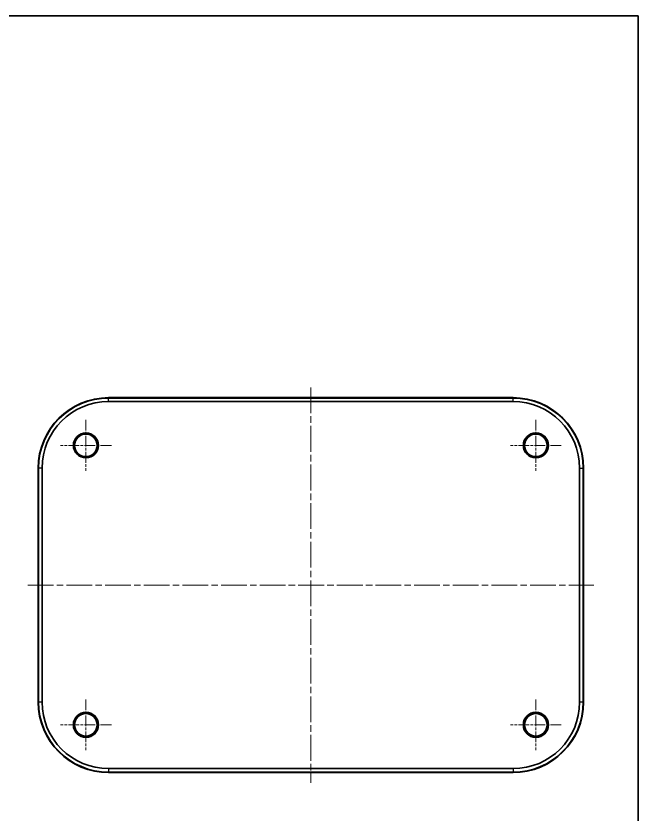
# Model space of a CAD drawing. Header units: millimetres. Extents: x 29 to 4761, y 16 to 859.
# Drawn here: x 1524.8 to 1798.5, y 367.3 to 718.5 of the extents above; entities that cross this region are included whole.
import ezdxf

# ---------------------------------------------------------------- set-up
doc = ezdxf.new("R2010")
doc.units = ezdxf.units.MM
doc.header["$LTSCALE"] = 2
doc.linetypes.add('CHAIN', pattern=[0.3543, 0.2362, -0.0295, 0.0591, -0.0295])
for name, color, linetype, lineweight in [('Border (ISO)', 7, 'Continuous', 35), ('Visible (ISO)', 7, 'Continuous', 35), ('Visible Narrow (ISO)', 7, 'Continuous', 25)]:
    doc.layers.add(name, color=color, linetype=linetype, lineweight=lineweight)
doc.layers.add('Center Mark (ISO)', color=7, linetype='Continuous', lineweight=18, true_color=0x80ffff)
doc.layers.add('Centerline (ISO)', color=7, linetype='Continuous', lineweight=18, true_color=0x80ffff)

# ---------------------------------------------------------------- blocks, each defined once
blk = doc.blocks.new('図面枠 tk図枠')
at = {"layer": 'Border (ISO)'}
for p, q in [((14.5, 289), (405.5, 289)), ((405.5, 289), (405.5, 8))]:
    blk.add_line(p, q, dxfattribs=at)

msp = doc.modelspace()

# ---------------------------------------------------------------- linework, layer by layer
at = {"layer": 'Center Mark (ISO)', "linetype": 'CHAIN', "ltscale": 9.972836}
for p, q in [((1555.53, 540.73), (1555.53, 518.29)), ((1753.53, 540.73), (1753.53, 518.29)), ((1566.74, 529.51), (1544.31, 529.51)), ((1764.74, 529.51), (1742.31, 529.51)), ((1555.53, 417.73), (1555.53, 395.29)), ((1753.53, 417.73), (1753.53, 395.29)), ((1566.74, 406.51), (1544.31, 406.51)), ((1764.74, 406.51), (1742.31, 406.51))]:
    msp.add_line(p, q, dxfattribs=at)
at = {"layer": 'Centerline (ISO)', "linetype": 'CHAIN', "ltscale": 23.990969}
for p, q in [((1654.53, 555.04), (1654.53, 380.99)), ((1530, 468.01), (1779.05, 468.01))]:
    msp.add_line(p, q, dxfattribs=at)
at = {"layer": 'Visible (ISO)'}
for p, q in [((1743.53, 550.51), (1565.53, 550.51)), ((1743.53, 550.34), (1565.53, 550.34)), ((1565.53, 548.79), (1743.53, 548.79)), ((1534.53, 519.51), (1534.53, 416.51)), ((1534.7, 519.51), (1534.7, 416.51)), ((1536.25, 416.51), (1536.25, 519.51)), ((1772.8, 519.51), (1772.8, 416.51)), ((1774.35, 416.51), (1774.35, 519.51)), ((1774.53, 416.51), (1774.53, 519.51)), ((1743.53, 387.24), (1565.53, 387.24)), ((1565.53, 385.69), (1743.53, 385.69)), ((1565.53, 385.51), (1743.53, 385.51))]:
    msp.add_line(p, q, dxfattribs=at)
for centre, radius in [((1555.53, 529.51), 5.5), ((1555.53, 529.51), 5.48), ((1555.53, 529.51), 4.97), ((1753.53, 529.51), 5.5), ((1753.53, 529.51), 5.48), ((1753.53, 529.51), 4.97), ((1555.53, 406.51), 5.5), ((1555.53, 406.51), 5.48), ((1555.53, 406.51), 4.97), ((1753.53, 406.51), 5.5), ((1753.53, 406.51), 5.48), ((1753.53, 406.51), 4.97)]:
    msp.add_circle(centre, radius, dxfattribs=at)
for centre, radius, start, end in [((1565.53, 519.51), 31, 90, 180), ((1565.53, 519.51), 30.83, 90, 180), ((1565.53, 519.51), 29.27, 90, 180), ((1743.53, 519.51), 31, 0, 90), ((1743.53, 519.51), 30.83, 0, 90), ((1743.53, 519.51), 29.27, 0, 90), ((1565.53, 416.51), 31, 180, 270), ((1565.53, 416.51), 30.83, 180, 270), ((1565.53, 416.51), 29.27, 180, 270), ((1743.53, 416.51), 31, 270, 0), ((1743.53, 416.51), 29.27, 270, 0), ((1743.53, 416.51), 30.83, 270, 0)]:
    msp.add_arc(centre, radius, start, end, dxfattribs=at)
at = {"layer": 'Visible Narrow (ISO)'}
for p, q in [((1565.53, 550.51), (1565.53, 550.34)), ((1565.53, 548.79), (1565.53, 550.34)), ((1743.53, 550.51), (1743.53, 550.34)), ((1743.53, 548.79), (1743.53, 550.34)), ((1534.53, 519.51), (1534.7, 519.51)), ((1536.25, 519.51), (1534.7, 519.51)), ((1772.8, 519.51), (1774.35, 519.51)), ((1774.53, 519.51), (1774.35, 519.51)), ((1534.53, 416.51), (1534.7, 416.51)), ((1536.25, 416.51), (1534.7, 416.51)), ((1774.35, 416.51), (1772.8, 416.51)), ((1774.53, 416.51), (1774.35, 416.51)), ((1565.53, 387.24), (1565.53, 385.69)), ((1743.53, 387.24), (1743.53, 385.69)), ((1565.53, 385.51), (1565.53, 385.69)), ((1743.53, 385.51), (1743.53, 385.69))]:
    msp.add_line(p, q, dxfattribs=at)

# ---------------------------------------------------------------- block references
at = {"xscale": 2.5, "yscale": 2.5, "zscale": 2.5}
msp.add_blockref('図面枠 tk図枠', (784.75, -4), dxfattribs=at)

doc.saveas('drawing.dxf')
